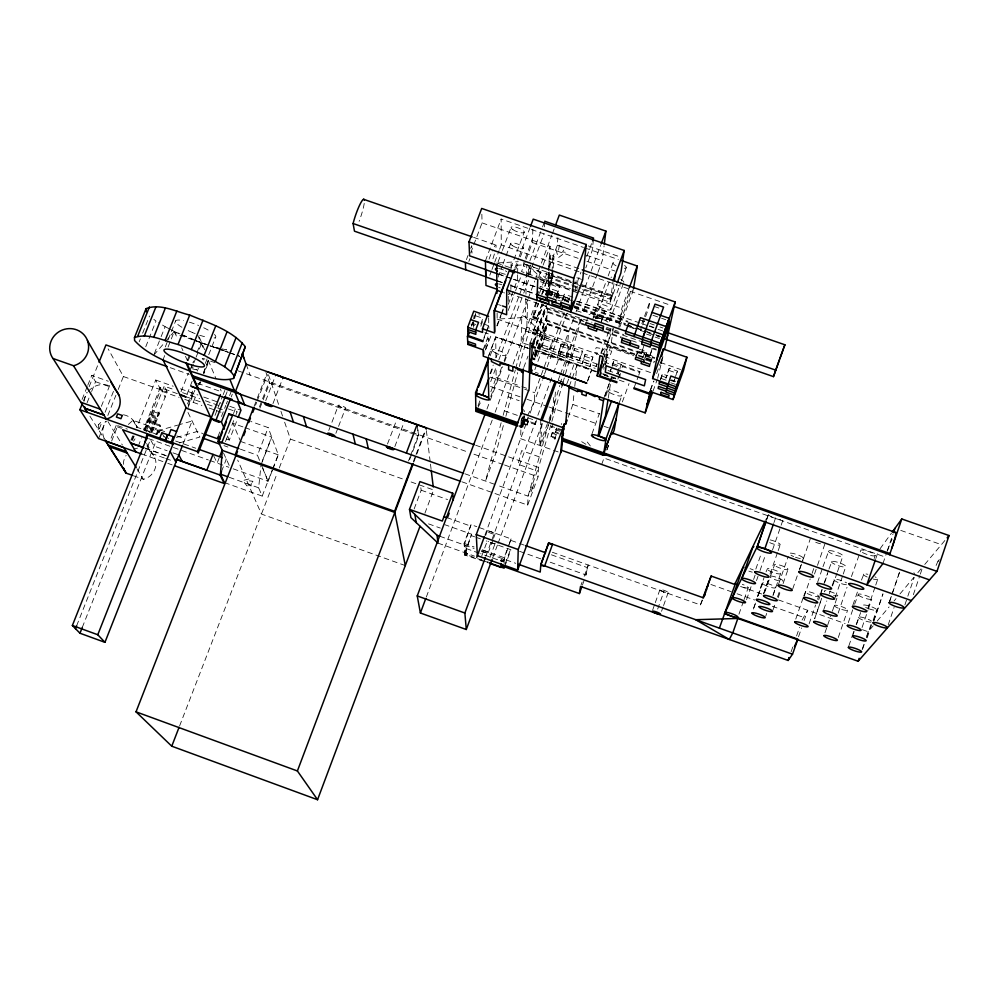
<?xml version="1.0" encoding="UTF-8"?>
<svg xmlns="http://www.w3.org/2000/svg" width="999" height="999" viewBox="0 0 999 999"><rect width="100%" height="100%" fill="white"/><g stroke="black" fill="none" stroke-linecap="round" stroke-linejoin="round"><path stroke-width="0.75" stroke-dasharray="5 3.75" d="M504.145 563.561L504.158 557.692L508.941 544.667M508.241 301.311L508.304 290.846M510.876 289.473L510.926 283.516M511.063 268.631L511.126 262.113M503.359 561.413L511.076 538.886L478.196 527.185M517.607 274.825L517.532 279.445L513.698 289.685M517.632 273.276L517.794 264.036M523.676 262.537L523.588 266.096L571.478 282.68M518.918 426.548L521.79 427.56L521.853 425.337L518.968 424.325M522.302 422.739L520.954 426.386L522.914 427.072L524.263 423.426L522.302 422.739L521.815 426.598L518.943 425.586M522.914 427.072L522.939 426.123L520.979 425.424L522.365 420.804L524.188 421.441L522.839 425.087L521.016 424.45L522.365 420.804M526.898 425.574L528.259 421.915L524.225 420.504L522.864 424.15L526.898 425.574L526.935 424.6L521.066 422.527L522.477 416.895L524.325 417.545L522.976 421.216L521.116 420.567L522.477 416.895M547.477 308.067L545.866 336.089L525.299 317.407L525.924 295.704M525.961 294.156L526.81 264.698L511.088 265.659M522.839 425.087L522.864 424.15M522.976 421.216L524.363 416.595L535.189 420.404M523.114 417.32L523.089 418.319L524.45 414.635M515.746 368.406L526.81 327.197L527.659 299.925L503.296 365.247M528.471 274.238L528.746 265.222M524.263 423.426L524.288 422.477L522.327 421.79M524.188 421.441L524.225 420.504M524.325 417.545L524.363 416.595M524.537 411.625L524.575 410.626M530.319 274.201L530.619 264.985L495.929 357.792M526.123 259.303L532.405 242.52L532.954 226.86M528.071 417.295L527.122 420.704L528.483 417.045M528.259 421.915L528.296 420.941L522.415 418.868M461.988 481.83L527.672 505.107L528.046 496.141L559.765 385.439M534.54 344.093L534.915 335.314M534.977 333.853L535.164 329.458L537.287 330.194L536.638 344.43M535.102 354.707L535.402 347.689M564.285 312.724L534.69 392.707L534.265 401.823L521.79 427.56M544.405 226.848L544.605 222.64M523.001 420.267L535.189 424.55L536.588 419.892M539.098 351.398L539.335 346.566L596.328 366.446M541.808 346.89L544.705 337.312L552.447 340.01L552.31 342.12L549.537 349.588L541.808 346.89L544.705 337.312M534.902 356.493L542.869 335.04L543.381 325.474L545.442 326.198L544.892 335.751L536.962 357.142M536.6 345.204L545.804 319.755L654.807 357.679M537.137 333.604L546.478 307.717L584.115 320.791M547.24 294.156L547.29 293.319L568.955 300.836M548.476 272.165L548.001 280.781L549.213 277.51L552.609 278.696L551.423 281.968L551.91 273.351M548.563 270.642L549.263 258.404L550.511 255.057L553.995 256.256L552.734 274.288L548.888 284.628L538.748 281.106M548.576 272.889L548.151 280.344L532.38 266.096M548.913 266.92L550.099 246.391L482.067 222.889L481.843 214.223M547.964 292.882L551.173 282.143L559.752 285.115L559.577 287.612L556.518 295.854L547.964 292.882L551.173 282.143M540.871 419.867L539.41 445.317L548.014 421.94M548.264 294.518L550.511 255.057M548.651 291.82L548.788 289.323L540.197 286.338L540.084 288.848L548.651 291.82L547.115 295.941M527.672 505.107L538.061 476.848L538.611 467.445L551.423 422.864M535.601 356.668L547.639 323.539L653.721 360.452M536.226 345.292L548.426 311.713L584.877 324.375M541.957 423.314L540.621 445.741L548.151 425.287M548.751 295.329L550.437 288.699L559.053 291.683L557.33 298.314M552.01 271.828L552.747 259.615L553.995 256.256M552.609 278.696L552.797 275.674L571.952 282.305M551.873 295.766L552.022 293.294L543.456 290.322L543.331 292.807L568.893 301.673M549.537 349.588L552.447 340.01M549.275 266.87L557.355 245.18L557.842 237.65M563.598 298.589L563.786 296.129L555.207 293.144L555.032 295.629L563.598 298.589L562.574 301.348M556.518 295.854L559.752 285.115M548.988 419.293L552.884 408.716L553.896 395.279M552.335 432.33L552.26 433.279L556.268 434.69L554.857 439.273L554.932 438.336L550.924 436.925L552.335 432.33L557.692 434.215M559.765 431.193L555.581 429.72L555.656 428.746L551.598 427.322L551.673 426.361L563.736 430.407M558.316 353.609L561.238 344.043L568.98 346.753L568.793 348.826L566.046 356.306L558.316 353.609L561.238 344.043M549.238 422.365L554.108 409.14L555.469 391.233M572.889 297.14L564.273 294.156L562.549 300.774M572.477 300.849L565.334 298.364L565.134 300.824L569.405 302.31M555.407 432.629L556.83 427.984L555.407 432.629L559.452 434.041M566.046 356.306L568.98 346.753M561.301 424.525L561.388 423.551M575.149 291.283L576.123 280.731M576.848 291.009L577.822 280.694L580.968 272.165M571.553 357.892L574.512 348.339L582.28 351.036L582.055 353.109L579.295 360.602L571.553 357.892L574.512 348.339M224.488 482.604L262.2 496.091L258.641 487.812L261.089 464.223M936.1 565.446L939.06 558.753M568.156 417.32L572.877 404.47L574.138 392.407M574.762 386.376L575.711 377.335M575.874 375.824L576.972 365.272L595.679 371.79M217.695 348.551L209.74 345.492M579.295 360.602L582.28 351.036M593.418 239.635L592.232 250.474L585.814 267.857M585.164 354.27L582.18 363.798L585.164 354.27L592.894 356.98L589.897 366.496L592.894 356.98M601.298 322.103L604.607 311.551L596.128 308.604L592.832 319.156M597.989 272.29L602.272 260.689L604.083 245.891M597.365 318.256L597.477 317.32L588.973 314.373M597.614 318.344L598.039 315.022L606.568 317.982L605.918 322.727M587.837 380.557L591.783 369.393L536.388 350.062L534.428 355.332M601.423 321.166L604.607 311.551M596.391 364.66L596.128 366.683L597.04 364.185M577.834 291.121L610.114 302.31L613.161 280.507M582.542 289.673L610.526 299.375L611.738 296.079L611.875 295.092L580.207 284.128M614.01 283.591L612.15 296.765L572.927 283.179M603.883 369.393L604.17 367.37M606.493 356.094L607.817 346.953M603.271 359.39L607.842 346.74L610.451 328.696M464.46 554.944L464.747 552.097L467.432 553.608L466.645 555.731L464.46 554.944L488.049 562.812M605.706 364.398L606.917 359.852L604.333 358.953M603.196 367.195L610.664 346.778L613.661 326.648M610.751 369.243L610.439 371.266L611.813 367.52M612.262 366.271L613.498 361.725L621.278 364.435L620.029 368.968M618.856 327.385L621.865 308.129L629.308 287.799M608.254 398.089L611.038 380.294M618.531 371.965L618.206 373.976L619.567 370.217M619.78 376.91L620.379 373.414M622.789 365.696L622.639 366.571L639.735 372.527L639.909 371.665L622.789 365.696L621.803 368.394M641.346 326.386L640.584 330.469L642.17 326.124M636.301 356.543L638.661 348.963L647.002 351.86L645.104 358.092M644.18 344.78L641.321 353.683L643.743 347.015M652.01 349.013L649.612 356.581L652.522 348.576M650.361 363.773L652.759 356.231L638.236 351.186M660.451 379.995L662.362 373.951L667.807 375.849M669.28 368.231L665.946 378.209L669.28 368.231L677.447 371.066L675.973 375.799M671.353 380.095L674.075 381.044L674.45 379.533M501.148 422.764L485.489 481.081L496.116 452.447L503.833 423.826M503.159 415.284L515.347 369.905M505.869 416.283L517.657 372.59M519.28 366.558L532.679 316.833M533.091 315.334L537.562 298.763M534.14 341.845L535.714 336.076M557.33 357.829L561.401 343.444M560.202 383.953L562.325 376.511M562.749 375.012L571.952 342.919L526.81 327.197M551.848 421.378L562.1 385.714M562.949 382.742L581.306 318.843M479.158 553.171L466.121 548.526C467.907 541.57 464.997 554.233 466.645 555.731M504.158 559.652L500.886 560.926L501.673 558.304L504.158 559.652L503.359 561.8L480.606 553.683M904.894 604.882L907.342 597.652M907.829 596.216L914.197 577.41M913.361 594.692L919.817 575.586M920.316 574.113L922.302 568.244M862.162 649.45L864.172 643.556M866.682 636.176L868.193 631.743L873.151 625.836M862.599 649.125L864.547 643.393M866.495 637.662L871.852 621.915M867.157 637.886L872.639 621.765M873.138 620.304L876.623 610.052M873.601 621.341L882.966 593.843L873.688 621.253M889.16 602.634L899.462 572.29M889.734 601.086L899.55 572.177M888.211 624.837L894.105 607.442M838.286 637.487L847.627 610.164M852.921 605.057L858.016 590.284M861.45 580.107L863.948 573.926A7.592 1.536 18.7 0 1 867.856 574.313M848.288 622.664L852.709 609.815M854.582 604.245L858.441 594.03A7.318 1.436 18.7 0 1 869.555 597.102A7.318 1.436 18.7 0 1 868.069 599.075A7.318 1.436 18.7 0 1 857.966 594.655L858.041 594.23M874.187 558.478L875.186 555.569M875.848 558.466L877.846 552.597M848.838 645.891L852.322 635.789M852.746 634.44L853.795 631.493M856.168 624.425L859.053 617.007A7.043 1.324 18.8 0 1 865.246 618.169A7.043 1.324 18.8 0 1 871.415 621.053M853.071 634.577L854.145 631.568M856.568 624.338L860.639 612.537M882.966 563.511L886.637 552.709M887.124 551.286L892.981 534.09M867.719 608.578L875.224 586.55M875.736 585.089L877.734 579.208A7.592 1.536 18.7 0 0 875.012 576.835M862.075 627.497L867.881 610.476M868.356 609.065L871.74 599.138M823.763 609.627L826.785 600.961M829.245 593.818L830.219 590.958M832.13 585.339L834.54 579.308A7.38 1.461 18.8 0 1 840.072 580.169A7.38 1.461 18.8 0 1 846.565 582.867M832.567 585.988L836.987 573.164M837.474 571.74L842.856 556.068M835.176 597.527L842.744 575.499M843.243 574.038L845.766 566.695M824.962 632.804L827.484 625.536M827.696 624.987L830.718 616.208M832.354 611.263L837.749 595.741M838.173 613.074L847.002 587.325M851.435 576.573L860.901 550.087A7.855 1.661 18.6 0 1 872.839 553.296A7.855 1.661 18.6 0 1 871.228 555.619A7.855 1.661 18.6 0 1 860.389 550.824L860.464 550.324M795.753 619.105L803.296 597.377M803.733 596.028L805.644 591.42A7.093 1.361 19 0 1 816.345 594.393A7.093 1.361 19 0 1 815.122 596.328A7.093 1.361 19 0 1 805.256 592.032L805.294 591.608M804.145 596.353L810.201 578.945M812.125 573.276L814.123 567.507M814.51 574L816.995 566.82M817.482 565.384L824.924 543.843M791.108 651.798L793.106 646.028M796.59 635.938L799.575 627.285M802.06 620.079L807.667 610.289L804.12 620.579M798.538 636.75L801.585 627.934M817.569 582.355L822.552 568.006M822.976 566.683L828.845 550.686A7.692 1.598 18.8 0 1 840.496 553.833A7.692 1.598 18.8 0 1 839.06 556.106A7.692 1.598 18.8 0 1 828.396 551.398L828.446 550.911M809.128 623.801L815.596 605.032M817.582 599.263L818.581 596.378M820.878 592.532L821.952 589.497M823.975 583.628L828.533 570.417M828.97 569.055L831.955 561.401A7.58 1.548 18.8 0 1 843.443 564.522A7.58 1.548 18.8 0 1 842.02 566.708A7.58 1.548 18.8 0 1 831.505 562.087L831.568 561.613M818.693 599.825L820.679 594.043M821.178 592.607L822.177 589.722M824.662 582.492L827.647 573.838M821.69 598.314L814.647 618.768L821.752 598.214M778.696 583.828L788.273 556.306M772.989 610.002L775.499 602.759M777.509 596.977L780.019 589.747M778.209 597.664L780.656 590.609M783.104 583.553L788.011 569.43M792.744 588.861L798.775 571.465M799.275 570.017L803.296 558.416M799.874 568.893L802.934 560.177M803.358 558.853L810.326 538.761M746.54 599.675L751.585 585.239M753.608 579.47L755.119 575.137M773.975 522.589L776.011 516.77M756.518 580.581L758.016 576.286M760.014 570.554L765.521 554.807M772.514 549.949L780.631 526.685M781.131 525.237L783.166 519.43A7.842 1.673 19.1 0 1 775.998 518.656A7.842 1.673 19.1 0 1 768.443 514.697L765.771 519.742M757.392 596.678L764.073 577.584M766.058 571.84L767.469 568.618A7.18 1.399 19.1 0 1 778.258 571.59A7.18 1.399 19.1 0 1 777.172 573.638A7.18 1.399 19.1 0 1 767.132 569.255L767.132 568.818M755.494 603.084L753.009 610.189L755.544 602.984M762.449 583.154L757.479 597.39L762.824 582.867A6.993 1.324 19.2 0 1 773.313 585.801A6.993 1.324 19.2 0 1 772.277 587.737A6.993 1.324 19.2 0 1 762.499 583.478L762.499 583.066M770.029 574.038L777.672 552.135M778.171 550.674L780.207 544.842M763.623 593.731L768.656 579.27M763.673 593.643L768.706 579.183M764.497 592.869L774.725 564.348A7.268 1.436 19.1 0 1 785.664 567.357A7.268 1.436 19.1 0 1 784.527 569.442A7.268 1.436 19.1 0 1 774.375 565.009L774.387 564.56M765.696 616.246L766.683 613.398M773.126 594.88L775.599 587.762M772.976 595.579L780.606 573.638M766.345 520.104L768.443 514.173M766.595 519.992L768.631 514.173M738.935 614.223L743.556 600.998M744.068 599.525L748.189 587.774A6.856 1.274 19.3 0 0 742.294 584.328M755.831 569.08L761.5 552.922M552.335 552.247L700.424 604.932L702.447 599.2M652.747 609.777L654.795 604.045M655.307 602.609L659.902 589.697M657.667 609.09L663.786 591.895M661.538 611.301L663.061 606.992M663.573 605.556L668.169 592.632M675.549 376.323L677.447 371.066M674.075 381.044L675.499 377.11M650.811 361.588L652.759 356.231M650.337 389.997L653.483 381.306M650.486 390.284L654.008 380.894M656.655 373.589L660.014 363.961M660.489 362.637L663.174 355.582L657.679 378.284M662.1 360.214L660.926 363.773L661.925 360.989M581.056 584.977L582.105 582.08M584.19 576.286L588.274 565.022L585.064 577.859M582.479 584.989L584.552 579.283M652.984 391.246L657.155 379.732M660.464 379.208L662.362 373.951M617.145 373.151L619.28 367.282L607.167 363.062M619.904 368.194L621.278 364.435M617.882 379.158L619.842 373.776M641.845 323.664L643.98 317.819M644.517 316.346L649.837 301.723L648.501 308.716L642.694 324.675M636.226 355.669L638.661 348.963M619.255 402.697L621.878 395.492M622.352 401.948L629.033 383.566M601.673 464.448L603.995 458.066L885.176 557.017M607.067 449.612L608.603 445.379M642.981 357.355L644.442 353.346L644.005 355.544L652.297 358.441M644.567 358.579L647.002 351.86M634.04 387.837L638.274 376.561M638.761 375.224L639.909 371.665M587.412 381.306L591.783 369.393M623.301 283.728L608.753 323.401A6.956 1.798 20 0 0 603.284 319.605A6.956 1.798 20 0 0 595.904 318.444M600.973 352.772L609.84 328.546M603.221 355.169L613.136 328.084M604.632 356.168C607.767 351.623 597.502 357.142 603.958 348.726L611.738 351.136L609.989 355.919L606.73 354.77M601.997 368.369L606.905 355.057M605.082 364.86L606.917 359.852M619.842 327.01L633.191 290.497L501.248 244.867L501.161 219.056L583.478 247.452M612.125 365.484L613.498 361.725M604.857 395.567L609.465 382.929M609.977 381.531L611.513 377.322M604.295 397.227L609.452 383.104M609.964 381.693L611.513 377.46L612.262 377.734M591.995 433.766L599.35 413.598M605.656 396.316L607.754 390.559M586.463 321.203L587.974 317.095M504.158 559.19L500.886 560.926L501.673 558.304M568.631 379.108L567.045 383.416L558.441 380.407M569.168 377.672L573.926 364.722L540.958 353.209L534.04 371.878L538.349 373.376M551.598 427.322L552.959 423.626M509.478 543.231L511.076 538.886M596.128 308.604L593.119 316.783L601.61 319.73M597.589 304.745L606.068 281.681M608.191 275.911L612.961 262.937M569.243 386.276L576.972 365.272M550.924 436.925L552.26 433.279M505.194 563.873L510.414 549.65M595.629 318.843L609.165 282.03M504.67 566.745L510.914 549.737L486.238 540.946M597.027 317.757L598.039 315.022M554.932 438.336L556.268 434.69M611.875 295.092L610.664 298.389L579.008 287.425M610.114 302.31L616.758 284.216M605.556 320.729L606.568 317.982M610.963 309.378L621.016 281.968M621.54 280.532L626.311 267.545M596.366 354.508L597.527 353.072L594.48 352.36L596.228 347.59L603.034 348.826L601.286 353.596L598.226 352.884M564.31 301.124L565.334 298.364M520.916 427.847L522.265 424.213L519.38 423.201M568.044 302.547L570.741 295.267M522.939 426.123L524.288 422.477M586.75 256.556L592.532 240.934M484.927 535.214L527.971 418.843M530.069 413.174L542.332 380.007M544.48 374.188L546.64 368.369M547.177 366.92L567.082 313.099M485.626 535.514L487.225 531.181M526.935 424.6L528.296 420.941M481.668 556.206L487.425 540.621A4.121 0.712 20.3 0 0 488.573 541.558M485.951 555.931L535.689 421.216M537.849 415.359L552.996 374.363M553.533 372.902L574.475 316.183M576.086 311.813L589.535 275.399M591.108 271.116L600.611 245.392M535.189 424.55L536.538 420.879M488.186 552.747L492.982 539.76M493.506 538.324L495.104 533.99M489.922 557.554L495.154 543.369M492.644 558.004L497.49 544.867M498.026 543.419L542.145 423.763M558.279 379.995L559.89 375.612M560.439 374.15L580.906 318.619M597.452 273.738L583.016 312.899L574.3 309.865M533.853 315.359L538.111 303.921M541.833 293.906L548.226 276.76L570.367 284.44M534.353 314.897L538.598 303.471M541.783 294.905L548.164 277.772L576.648 287.637M537.3 316.558L542.095 303.684M545.279 295.105L552.859 274.663L571.565 281.144M537.787 316.096L542.045 304.67M545.754 294.668L552.797 275.674M533.241 331.106L542.969 304.945M546.203 296.228L548.788 289.323M533.753 330.444L543.468 304.32M530.144 342.994L532.654 336.226M547.864 295.604L550.437 288.699M536.688 330.644L545.891 305.869M536.65 331.443L546.391 305.232M532.267 343.731L535.277 335.614M535.776 334.253L537.287 330.194M523.776 367.47L527.984 356.156M533.166 343.556L536.176 335.464M537.175 332.767L546.478 307.717M534.128 341.695L536.138 336.301M550.998 296.054L552.022 293.294M553.671 297.277L555.207 293.144M536.263 344.468L548.426 311.713M532.205 356.393L534.902 349.038M532.167 357.155L535.127 349.188M482.342 560.389L464.91 554.158L464.085 543.406L471.053 524.65L476.773 526.685M464.21 544.954L471.053 524.65M534.403 355.931L545.442 326.198M556.48 298.601L559.053 291.683M535.114 357.317L547.639 323.539M464.797 552.672L471.628 534.24L444.88 524.712M464.91 554.158L471.628 534.24M464.747 552.097L466.608 555.157L467.382 553.046M561.713 301.074L564.273 294.156M562.25 300.262L563.786 296.129M508.204 310.477L515.084 292.083M515.621 290.672L520.916 276.523M525.511 264.248L552.734 274.288M529.857 260.889L542.032 228.321M542.557 226.898L544.68 221.241M478.059 405.619L480.219 399.825M489.972 373.751L493.219 365.047M490.671 373.638L493.356 366.446M528.421 275.736L544.068 233.853M490.709 381.618L496.128 367.12M498.838 359.865L523.214 294.593M523.763 293.132L529.183 278.634M490.884 391.72L496.153 377.585L496.041 367.033M490.759 396.591L501.973 366.521M504.108 360.801L506.243 355.07M486.963 409.041L489.685 401.748M490.222 400.287L502.747 366.708M528.209 298.476L534.702 281.044M535.252 279.583L551.873 235.027M552.41 233.591L554.532 227.897M538.836 276.586L542.594 266.521M543.131 265.085L550.099 246.391M426.348 596.99L492.457 419.468M495.167 412.187L510.339 371.441M513.049 364.16L536.376 301.523M539.472 293.294L548.738 268.319M498.051 277.148L502.435 265.484M502.984 264.023L510.651 243.619M480.731 324.038L483.129 317.657M480.794 326.248L483.191 319.867M414.148 508.953L421.178 490.209L420.766 487.337M483.916 337.862L486.076 332.08M486.625 330.632L488.798 324.85M482.854 341.67L488.811 325.799L483.216 323.838M510.826 267.957L524.275 232.105M483.091 349.8L488.986 334.091L484.827 332.642M484.69 347.989L488.311 338.336L488.374 341.808L485.289 350.05M514.835 268.194L518.618 258.092M519.155 256.643L529.97 227.784M515.684 269.655L518.181 262.7M520.367 256.868L523.651 248.114M485.951 349.063L491.296 334.802M424.912 513.236L433.628 489.972L408.778 481.143M496.778 325.886L500.998 314.61M501.523 313.199L503.109 308.978M497.24 325.849L500.974 315.884M501.51 314.46L503.646 308.753M510.402 290.734L508.978 294.518L503.621 292.645M487.899 357.792L495.704 336.9L527.697 348.064L495.704 337.163L488.923 355.269M525.237 258.354L532.529 238.861M508.229 304.295L513.149 291.146M525.399 261.251L521.515 271.603L570.491 288.586M490.122 355.844L492.232 350.174M408.504 461.014L410.077 456.843M410.601 455.457L418.469 434.59L417.295 425.986L418.643 435.826L409.215 460.826M485.414 260.826L501.161 219.056M413.424 461.438L415.547 455.819M416.071 454.42L425.025 430.656M413.773 462.187L425.674 430.594M489.797 275.299L491.433 270.954M491.97 269.505L494.155 263.699M494.705 262.25L499.063 250.662M499.612 249.213L501.248 244.867M473.763 318.718L475.686 313.611L479.645 314.997M471.241 326.186L472.864 321.865M471.953 325.512L473.039 322.627M475.786 324.5L472.889 323.489L474.338 319.668M474.812 318.394L475.686 313.611M498.076 261.925L501.848 251.898M502.385 250.462L511.013 227.535M387.5 443.993L396.665 419.842M394.842 446.603L403.459 423.851M466.421 259.653L468.007 255.444M470.666 248.426L471.728 245.629L472.015 253.097M470.679 252.959L482.067 222.889M468.868 261.438L469.917 258.654M335.876 433.366L338.024 427.772M338.561 426.373L345.529 408.191A3.859 0.762 21 0 0 340.846 405.532A3.859 0.762 21 0 0 339.598 406.468A3.859 0.762 21 0 0 345.529 408.191M328.783 430.444L338.449 405.269M262.2 496.091L272.252 470.092M272.789 468.706L278.159 454.807M233.167 468.806L268.119 481.268L272.415 470.154M272.952 468.768L278.334 454.87L268.182 427.622L250.737 421.428M179.62 725.886L277.035 473.713M279.27 467.944L290.409 439.11L283.928 420.104M259.44 406.868L269.193 381.843M259.927 408.166L262.625 401.223M263.162 399.837L269.655 383.179L265.946 372.377M265.746 400.649L275.637 375.249M272.952 403.608L282.817 378.221M259.54 460.364L257.467 455.244L268.182 427.622M262.2 461.363L271.616 437.075M261.263 464.273L271.778 437.137L244.38 427.41M233.504 413.586L235.552 408.341L237.038 411.988L236.026 414.597M219.243 457.717L217.145 463.086L212.999 454.37M225.474 441.583L234.44 418.643M226.623 439.061L229.32 440.022L237.625 418.756M221.516 471.428L226.323 459.128L223.651 458.179M254.033 406.531L256.743 399.588M257.28 398.189L266.458 374.662M255.544 405.194L256.681 402.285M257.243 400.836L267.42 374.75M215.022 415.422L222.652 395.991M223.189 394.605L224.825 390.434M225.275 396.441L227.46 390.884M221.453 416.446L225.811 405.344M226.348 403.958L227.435 401.173M229.608 395.629L231.244 391.458M231.206 396.965L232.305 394.193M218.207 435.989L219.78 431.98M187.075 394.155L192.145 381.331M197.29 371.041L198.376 368.269M187.512 403.908L192.994 390.01M188.262 405.457L194.281 390.209M205.307 363.411L208.167 356.168M208.741 354.72L215.597 337.337M187.687 408.416L194.842 390.284M198.464 385.264L199.563 382.492M203.384 372.789L208.304 360.327L209.141 360.614L204.121 373.351M199.088 384.652L200.175 381.88M203.446 373.576L208.366 361.126A3.334 0.649 21.6 0 0 204.146 358.778A3.334 0.649 21.6 0 0 203.346 359.665A3.334 0.649 21.6 0 0 208.366 361.126M199.663 384.665L200.774 381.843M193.257 402.397L195.305 397.177L193.594 393.456M182.979 444.218L192.12 421.004L179.146 424.712M177.298 393.643L160.227 387.587L143.544 429.607L148.127 431.968M144.056 430.519L150.424 414.473L155.844 416.396L157.28 419.081L151.885 417.157L150.424 414.473M138.212 446.266L141.596 437.749M144.393 430.681L160.652 389.747L155.719 380.02L136.938 427.247L156.781 434.328M145.33 430.494L153.272 410.489L158.691 412.412L159.39 413.761L151.473 433.728M146.066 431.805L164.198 386.138L175.512 390.159M149.488 432.455L155.844 416.396M150.749 432.43L158.691 412.412M150.936 432.942L167.145 392.045L164.198 386.138M76.636 625.786L150.412 439.635L154.071 446.103L167.145 450.761M156.156 434.353L159.865 425.012L149.038 421.153L154.445 423.064M157.405 434.315L160.577 426.323L159.865 425.012M187.288 360.377L189.56 354.645M82.28 627.434L156.181 440.759M159.353 432.742L160.414 430.07L177.71 425.124M188.162 360.689L190.434 354.945M181.044 391.683L188.374 373.151M189.673 371.016L193.594 361.064M196.965 352.572L200.886 342.62L181.294 334.365M164.123 436.975L161.85 432.729M193.331 364.21L191.196 368.156M193.893 362.799L195.579 358.529M196.141 357.13L201.748 342.919L208.416 345.067M111.651 441.058L117.308 426.86L116.284 425.174L110.04 440.821M154.333 353.696L160.564 338.049M161.139 336.626L165.11 326.661L158.604 322.665M165.31 346.915L167.607 341.109M168.194 339.66L175.687 320.804M130.919 440.147L132.617 435.876M162.999 359.827L164.685 355.569M168.082 347.04L174.288 331.418L170.354 329.37M131.781 440.209L133.504 435.889M132.467 440.384L134.166 436.113M101.361 406.331L109.878 385.052M105.095 412.287L113.499 391.283M98.576 438.586L105.507 421.266M107.817 415.497L115.896 395.292M118.207 389.51L123.401 376.523L108.142 348.876M139.211 341.77L140.359 338.911M142.645 333.179L149.525 315.971M145.754 346.765L156.006 321.066L153.846 319.368M82.08 399.45L87.2 386.713M87.775 385.289L91.771 375.374L108.267 381.243M83.379 401.074L86.851 392.432M89.161 386.675L98.426 363.636M87.113 402.684L91.046 392.894M91.608 391.496L95.542 381.705L91.771 375.374M700.424 604.932L702.846 599.263M477.972 407.392L481.443 400.699M466.608 555.157L467.432 553.608M938.049 561.575L939.285 559.577M834.09 579.62L834.103 579.957A7.38 1.461 18.8 0 0 839.26 582.917A7.38 1.461 18.8 0 0 846.603 584.752M880.094 548.738L891.445 533.154M863.536 574.138L863.448 574.6A7.592 1.536 18.7 0 0 867.819 577.285M192.795 339.785L175.275 333.604L176.211 332.392L192.657 339.473L188.549 337.887M858.678 617.182L858.603 617.582A7.043 1.324 18.8 0 0 864.347 620.654A7.043 1.324 18.8 0 0 871.39 622.115M877.134 621.116L889.048 606.942M894.005 601.036L895.991 598.663M899.962 593.943L913.86 577.397M917.831 572.677L922.801 566.77M924.749 564.447L945.216 540.097M153.759 355.12L164.523 342.707M165.497 341.571L174.288 331.406L179.895 333.766M155.969 434.328L160.414 430.07M128.347 424.475L132.929 420.279L165.859 432.018M176.411 437.462L197.203 431.518L202.859 433.529M179.271 442.944L199.875 437.05L186.613 409.627M498.114 262.912L518.256 261.688M497.115 313.049L497.165 319.118L525.299 317.407M221.703 349.837L225.674 351.373L231.443 351.173M191.246 367.357L193.282 367.882M220.779 348.551L213.749 346.778L220.379 349.325M222.178 348.901L226.586 349.862L225 349.613L225.674 351.373M498.526 304.62L501.123 305.482M588.199 245.916L618.718 256.443M584.939 247.964L618.393 259.503M557.355 245.18L580.531 253.184M586.326 255.182L602.272 260.689M532.405 242.52L578.096 258.304M586.95 261.363L614.947 271.029M549.263 258.404L580.744 269.293M630.132 291.258L671.403 305.532M473.613 237.35L495.629 244.967M576.81 277.734L582.692 279.77M654.545 306.568L658.816 308.042M573.014 281.643L578.771 283.629M573.426 282.817L611.738 296.079M571.803 284.927L577.559 286.925M652.971 315.284L658.678 317.257M661.538 318.244L665.809 319.73M496.678 262.999L512.749 268.569M571.965 289.086L576.361 290.609M538.948 278.746L573.701 290.784M540.122 279.795L621.865 308.129M551.023 284.653L559.577 287.612M640.009 320.055L645.704 322.028M649.987 323.514L654.258 324.987M660.002 326.985L662.837 327.972M548.101 290.397L556.68 293.381M550.287 291.196L558.866 294.168M649.512 325.874L653.771 327.347M497.714 273.676L512.425 278.783M513.886 279.295L569.805 298.626M577.135 301.223L647.739 325.711M649.213 326.223L657.255 329.046M658.066 329.295L663.124 331.081M498.813 274.275L512.012 278.858M513.486 279.37L538.411 288.012M539.885 288.524L569.218 298.701M576.548 301.248L620.554 316.508M576.336 303.396L627.946 321.303M576.248 304.22L627.809 322.115M557.966 300.175L560.901 301.198M574.138 305.794L625.586 323.651M628.458 325.324L631.306 326.311M637.012 328.284L642.707 330.269M646.99 331.755L651.261 333.241M655.594 334.74L659.877 336.226M574.063 306.618L625.449 324.45M626.922 324.962L634.265 327.51M635.726 328.022L643.069 330.569M644.542 331.081L650.411 333.117M656.293 335.152L660.689 336.688M498.039 281.006L502.447 282.53M511.263 285.589L536.238 294.268M574.45 307.517L659.565 337.063M497.539 281.044L501.948 282.567M510.751 285.627L535.739 294.305M573.938 307.567L619.48 323.376M628.771 326.723L635.789 329.158M646.528 334.091L650.799 335.577M655.107 337.075L659.377 338.549M597.739 317.407L606.243 320.367M508.978 293.431L591.982 322.265M606.568 327.335L618.231 331.393M606.081 328.434L623.663 334.54M546.428 308.579L584.015 321.641M605.968 329.27L641.096 341.483M603.833 330.969L621.341 337.05M631.543 340.597L638.836 343.132M653.421 348.201L656.331 349.213M548.376 312.562L584.79 325.224M603.721 331.805L621.203 337.887M651.785 348.514L656.156 350.037M641.745 351.473L650.074 354.37M545.754 320.567L654.645 358.441M660.302 362.462L680.581 369.505M547.602 324.338L644.73 358.142M646.203 358.653L655.032 361.725M610.664 346.778L636.788 355.881M645.504 358.903L654.208 361.938M607.842 346.74L633.828 355.781M645.379 359.802L654.045 362.812M668.781 370.354L676.91 373.176M661.875 376.061L668.718 378.434M497.165 319.118L531.443 331.056M537.15 333.054L598.626 354.47M604.495 356.518L651.385 372.852M671.715 379.945L675.736 381.356M669.854 380.194L675.274 382.093M525.786 331.031L530.944 332.829M537.512 335.127L570.854 346.74M661.425 378.546L666.845 380.432M670.704 382.742L676.111 384.627M544.58 339.423L552.31 342.12M475.774 315.846L483.666 318.594M574.313 350.412L582.055 353.109M613.174 363.761L620.941 366.471M604.033 361.001L606.618 361.9M561.076 346.141L568.793 348.826M584.927 356.331L592.644 359.028M597.414 364.16L540.209 344.205L539.959 349.063L595.192 368.331M147.727 430.457L149.263 432.018M571.753 355.844L579.52 358.541M558.466 351.536L566.221 354.245M608.016 370.529L619.705 374.6M582.405 361.763L590.147 364.46M470.829 323.976L474.762 325.349M528.459 344.88L521.178 342.345L521.815 315.597L568.668 331.905L566.346 358.104L537.2 347.939M534.977 350.025L598.301 372.065M602.722 373.614L617.457 378.746M534.29 349.937L591.708 369.98M530.594 349.076L495.716 336.9L495.941 357.992M602.872 374.313L627.572 383.067M604.233 375.249L613.661 378.546M496.153 377.585L520.516 386.113M521.94 386.613L527.672 388.623M572.877 404.47L599.8 413.911M490.309 377.147L523.239 388.686M524.662 389.185L534.69 392.707M490.546 386.488L521.153 397.215M526.972 399.263L547.352 406.418M548.801 406.93L598.239 424.263M604.058 426.311L608.428 427.834M900.748 530.394L941.383 544.655M552.884 408.716L554.108 409.14M508.116 396.815L519.205 400.711M556.755 428.946L560.801 430.369M504.37 410.801L520.904 416.608M522.39 418.069L527.16 419.742M535.239 423.576L521.166 418.606L520.629 438.698L552.06 449.775M555.481 431.668L558.241 432.642M550.986 435.976L556.356 437.862M553.496 450.274L559.215 452.297M201.748 342.944L208.391 345.279M209.728 345.741L213.711 347.14M539.298 456.868L521.615 450.636L518.094 464.298L535.427 470.417M193.781 340.122L228.459 352.347L219.018 349.026M229.845 352.847L239.598 356.281M229.857 352.847L239.598 356.293M475.636 445.217L538.611 467.445L528.046 496.141L497.227 485.239M210.589 361.139L214.997 362.687M238.187 370.879L468.119 452.135M473.951 454.195L503.084 464.485M504.545 464.997L538.061 476.848M269.655 383.179L414.26 434.278M415.721 434.802L418.643 435.826M170.205 367.669L189.173 374.388M464.972 473.813L495.766 484.715M197.59 383.316L221.491 391.783L220.292 388.923M740.559 586.475L762.437 594.243M778.496 599.937L845.142 623.576M862.424 629.707L868.193 631.743M155.719 380.02L173.202 386.226M180.482 388.811L197.927 394.992M203.721 397.053L221.079 403.209M229.77 406.293L240.946 410.252M182.58 392.669L199.625 398.713M205.382 400.761L219.768 405.856M228.409 408.928L237.038 411.988M187.263 397.177L201.661 402.285M207.442 404.345L216.134 407.43M217.582 407.942L223.364 409.99M710.901 584.477L731.218 591.695M737.087 593.768L754.682 600.024M772.277 606.268L803.059 617.195M123.401 376.523L167.145 392.045M162.138 391.346L179.108 397.365M184.765 399.375L201.898 405.457M209.091 408.017L214.847 410.052M216.284 410.564L222.04 412.612M290.409 439.11L407.317 480.631M242.944 426.898L232.917 423.339L239.96 440.035M421.178 490.209L447.589 499.6M95.542 381.705L111.688 387.437M240.547 441.433L278.334 454.87M159.39 413.761L153.996 411.838L153.272 410.489M446.853 517.607L471.153 526.248M511.051 540.447L518.256 543.006M519.692 543.518L524.025 545.067M551.398 554.807L587.337 567.594L586.101 574.999L548.513 561.613M151.149 415.809L156.568 417.744M240.384 449.163L257.467 455.244M223.963 445.629L227.909 447.028M519.617 551.323L541.296 559.04M471.728 535.776L474.625 536.813M476.086 537.325L480.432 538.886M160.577 426.323L149.775 422.477L148.302 419.817L153.734 421.74L155.17 424.4M428.534 523.876L440.297 528.071M176.823 435.926L185.09 438.861M146.915 426.486L157.755 430.357L158.454 431.643L147.652 427.809L146.179 425.162L151.611 427.097L153.059 429.72M464.085 543.406L474.1 546.977M482.692 550.037L504.158 557.692M164.011 436.725L169.405 438.648M175.624 441.046L195.754 448.226M439.885 536.276L474.125 548.488M481.381 551.073L515.696 563.311M466.92 546.378L464.248 545.429L466.121 548.526M117.67 425.661L127.385 429.133M117.308 426.86L121.466 428.346M148.676 438.661L208.379 459.965M209.84 460.477L228.821 467.257M438.012 543.119L474.562 556.156M483.803 560.901L488.161 562.462M172.952 452.847L178.771 454.92M229.258 477.31L258.691 487.824M145.13 448.089L165.609 455.407M145.28 448.314L168.706 456.68M164.298 457.967L151.224 453.296L146.254 444.68M165.747 458.491L173.014 461.088M141.733 454.021L166.321 462.799M167.77 463.324L172.103 464.872M405.294 565.571L261.451 514.073L237.7 460.052M133.329 475.749L143.419 479.258M192.732 332.729L195.155 333.554M192.445 368.843L196.653 369.917L194.842 368.531M175.275 333.604L174.288 331.406L176.211 332.392M165.11 326.661L169.043 328.696M581.668 441.683L586.5 444.655L587.125 441.858L590.347 445.954M526.81 264.698L548.838 284.603M89.898 416.158L104.146 438.524M107.979 421.603L122.39 445.042M137.013 468.818L143.381 479.358A16.396 15.847 -26.1 0 0 145.604 448.913M136.026 425.075L137.537 427.709M146.628 443.519L154.945 458.017M132.929 420.279L136.938 427.247M160.227 387.587L165.11 397.202M223.464 452.897L230.282 467.769M174.288 331.418L177.822 339.285M181.656 347.802L182.929 350.649M185.477 356.331L187.387 360.589M227.497 435.851L229.32 440.022M204.595 349.737L198.376 334.877L203.059 336.263A21.641 4.421 21.8 0 0 207.63 337.412M197.515 334.565L203.746 349.438M208.304 360.327L216.096 378.908M262.749 468.444L267.944 481.218M261.825 465.696L268.119 481.268M246.141 364.198L250.15 375.112M268.481 374.762L278.946 405.469M280.944 411.326L283.429 418.643M426.398 430.681L430.294 462.612M430.482 464.123L431.031 468.681M473.526 323.214L473.688 327.385M472.852 322.515L472.889 323.489M473.951 315.459L474.063 318.306M488.648 317.769L488.873 328.559M500.886 560.926L503.359 561.8M214.46 334.465A21.641 4.421 21.8 0 1 211.413 337.987M192.77 332.642A21.641 4.421 21.8 0 1 187.737 330.394M181.905 327.285A21.641 4.421 21.8 0 1 183.554 320.654M189.41 322.165A21.641 4.421 21.8 0 1 198.614 325.474M203.709 327.759A21.641 4.421 21.8 0 1 210.801 331.668M123.426 414.772A17.283 16.658 -25.5 0 1 136.788 427.772M135.015 438.836A17.283 16.658 -25.5 0 1 133.429 441.246M104.233 438.586A17.283 16.658 -25.5 0 1 106.531 421.141M84.303 401.086A18.107 17.408 -25 0 1 87.325 392.707M88.224 391.508A18.107 17.408 -25 0 1 111.526 386.838M123.376 464.348A16.396 15.847 -26.1 0 1 126.161 455.357M133.491 449.325A16.396 15.847 -26.1 0 1 137.512 448.176M488.236 561.95A4.121 0.687 20.3 0 1 487.237 561.925M481.768 559.964A4.121 0.687 20.3 0 1 481.143 559.602M482.23 549.974A4.196 0.712 20.3 0 1 487.45 552.06A4.196 0.712 20.3 0 1 486.8 552.834A4.196 0.712 20.3 0 1 481.468 550.886M495.029 543.131A4.121 0.712 20.3 0 1 493.656 543.431A4.121 0.712 20.3 0 1 489.373 541.957M500.149 287.937A6.931 1.786 20.6 0 1 498.588 287.213M498.563 283.903A6.931 1.786 20.6 0 1 501.823 284.777M494.305 246.753A17.994 1.811 -70.9 0 1 495.666 248.888M494.393 253.983A17.994 1.811 -70.9 0 1 491.108 264.198M489.048 259.153A17.994 1.811 -70.9 0 1 492.332 250.824M364.21 203.396A17.907 2.697 -71.2 0 1 359.116 221.316M608.379 445.342A24.625 0.974 -70.5 0 1 606.73 450.249M887.562 550.437A24.863 1.698 -70.3 0 1 892.107 539.048M505.344 274.263A7.068 1.861 20.6 0 1 497.34 271.166M498.688 268.519A7.068 1.861 20.6 0 1 503.746 270.067M505.344 270.829A7.068 1.861 20.6 0 1 506.73 271.628M624.562 265.459A7.068 1.986 20 0 1 622.714 268.119M616.058 265.821A7.068 1.986 20 0 1 616.545 262.35M611.013 277.36A6.943 1.911 20 0 1 611.738 277.11M620.791 279.508A6.943 1.911 20 0 1 623.826 282.305M748.189 587.774A6.856 1.274 19.3 0 1 741.146 586.638M913.81 572.802A7.83 1.636 18.5 0 1 914.747 573.501M877.734 579.208A7.592 1.536 18.7 0 1 873.313 579.07M820.529 543.781A7.755 1.623 18.9 0 1 814.909 541.97M770.179 539.885A7.517 1.536 19.1 0 1 779.008 543.356A7.517 1.536 19.1 0 1 778.109 545.129A7.517 1.536 19.1 0 1 768.968 542.282M795.491 557.255A7.468 1.511 19 0 0 803.196 558.516A7.468 1.511 19 0 0 798.213 555.044A7.468 1.511 19 0 0 789.647 553.184L789.26 553.871A7.468 1.511 19 0 0 793.693 556.568M752.259 572.14A7.08 1.361 19.2 0 1 748.85 571.116M750.062 568.656A7.08 1.361 19.2 0 1 753.333 570.004M868.918 608.803A7.218 1.386 18.7 0 0 876.523 610.139A7.218 1.386 18.7 0 0 871.915 606.93A7.218 1.386 18.7 0 0 863.523 605.032L863.061 605.631A7.218 1.386 18.7 0 0 864.41 606.768M867.207 608.141A7.218 1.386 18.7 0 1 865.658 607.454M833.641 595.566A7.193 1.386 18.9 0 0 835.751 593.856A7.193 1.386 18.9 0 0 824.637 590.721L824.225 591.333A7.193 1.386 18.9 0 0 824.699 591.858M770.878 576.036A7.105 1.374 19.1 0 1 781.168 579.283A7.105 1.374 19.1 0 1 780.144 581.143A7.105 1.374 19.1 0 1 770.217 577.247M251.273 483.391L251.099 486.014L247.44 483.828L247.103 486.038L242.72 480.581L249.663 478.746L248.576 480.744L252.947 481.318L251.273 483.391M531.068 491.795L534.003 483.803L531.068 491.795M98.676 424.538L98.189 429.345L98.938 427.185L99.238 428.908L101.124 424.225L100.162 424.113L101.061 422.14L98.676 424.538M559.353 245.155L558.516 250.424L555.919 249.25L558.266 257.742L565.496 252.297L562.537 251.91L565.546 247.277L562.1 247.14L559.353 245.155M620.616 316.333L619.555 323.201A18.169 0.912 -70.7 0 0 628.034 299.962A18.169 0.912 -70.7 0 0 629.07 293.256A18.169 0.912 -70.7 0 0 620.616 316.333M552.897 270.766L550.249 277.872L552.947 270.779M834.39 605.419L834.34 605.831A7.068 1.336 18.9 0 0 844.13 610.089A7.068 1.336 18.9 0 0 845.466 608.229A7.068 1.336 18.9 0 0 834.764 605.244L834.39 605.419M200.886 342.62L194.031 339.997L200.899 342.632M660.938 590.634A4.383 0.774 19.6 0 0 667.956 592.769A4.383 0.774 19.6 0 0 663.211 590.072A4.383 0.774 19.6 0 0 660.938 590.634M488.386 532.155A4.196 0.737 20.3 0 0 494.98 534.153A4.196 0.737 20.3 0 0 490.134 531.468A4.196 0.737 20.3 0 0 488.386 532.155M512.524 245.679A6.906 1.898 20.6 0 0 523.414 248.564A6.906 1.898 20.6 0 0 515.509 243.356A6.906 1.898 20.6 0 0 512.524 245.679M512.924 229.658A7.043 1.973 20.6 0 0 524.038 232.567A7.043 1.973 20.6 0 0 515.971 227.21A7.043 1.973 20.6 0 0 512.924 229.658M599.35 306.755A7.093 1.873 20 0 0 610.664 309.79A7.093 1.873 20 0 0 602.797 304.62A7.093 1.873 20 0 0 599.35 306.755M494.28 352.21A7.443 1.761 20.5 0 0 506.006 355.469A7.443 1.761 20.5 0 0 497.44 350.174A7.443 1.761 20.5 0 0 494.28 352.21M609.602 392.52A7.48 1.773 19.9 0 0 621.553 395.866A7.48 1.773 19.9 0 0 613.299 390.671A7.48 1.773 19.9 0 0 609.602 392.52"/><path stroke-width="1.5" d="M514.285 269.63L506.718 289.835L506.618 314.722L494.293 310.427L509.14 270.841L514.61 272.739M560.651 452.797L562.986 427.647L521.316 412.999L521.303 413.673L522.677 409.965L521.753 408.966L523.251 368.881M522.689 409.29L476.273 534.602L477.36 555.694L517.657 570.067L518.231 549.55L564.348 423.926L565.571 424.35L567.132 420.129M468.531 333.404L467.445 336.288L467.844 344.468L483.091 349.8L483.279 356.193L529.07 372.227L530.144 342.994L532.267 343.731L532.167 346.266L535.202 347.327L535.177 348.139L532.13 347.078L533.129 344.38M529.857 369.106L529.108 389.123L521.753 408.966M652.472 392.682L645.179 412.849L531.106 372.939L531.468 363.836L586.863 383.204L531.493 363.249L531.68 358.479L534.552 359.49L534.59 358.728L531.705 357.717L532.13 347.078M536.863 300.312L537.774 279.458L469.592 255.831L469.006 241.908L481.693 208.441L586.226 244.493L582.692 279.77L570.741 312.075L573.763 278.172L586.226 244.493M765.109 521.103L734.715 584.415L711.138 576.048L703.458 597.852L548.701 542.832L540.796 564.497L540.234 572.065L518.581 564.335M562.087 309.066L562.275 306.631L570.854 309.603L573.901 301.336L570.641 312.025M175 465.909L224.151 483.479L224.488 482.604L220.442 474.163L222.327 450.412L218.094 441.221L228.921 413.686L249.275 420.916M550.586 544.18A4.133 0.737 20.1 0 0 552.584 544.218L544.68 565.884A4.133 0.712 20.1 0 1 540.734 565.234L548.701 542.832M517.657 570.067L561.55 450.312L562.562 439.647L936.975 571.366L949.05 535.539L901.785 518.968L892.319 531.955M561.638 442.17L563.011 438.037L561.675 441.67M564.348 423.926L562.924 428.284M565.571 424.35L569.243 386.276M588.399 325.861L588.136 328.196L596.578 331.144L596.878 328.808M594.18 327.872L594.467 325.524L585.963 322.565L585.701 324.925L602.909 330.906L603.546 326.211L595.017 323.251L594.43 327.959M604.258 244.405L605.894 231.094L559.315 215.072L555.594 225.05M597.177 375.861L599.924 355.632L602.697 356.593L599.999 375.949L616.907 381.855L616.758 382.692L597.177 375.861L603.046 359.84M233.566 378.421L245.304 346.69C231.618 329.82 209.078 323.276 189.71 315.06C175.874 311.738 160.165 303.084 146.066 308.641L134.478 337.587L134.59 340.534C149.038 356.418 170.767 363.137 190.097 371.166C203.996 374.762 219.118 382.679 233.566 378.421L245.304 346.69M614.422 280.657L615.247 274.812M530.519 226.348L533.216 219.131L624.188 250.474L620.854 273.077L617.27 282.829M562.437 440.896L603.184 455.232L606.942 455.269L603.783 452.897L606.118 438.598L598.214 435.814L603.833 398.364M608.029 399.575L605.469 415.896L598.214 435.814M501.698 565.846L579.383 593.556L580.531 586.425L788.124 660.451L792.519 654.195L797.889 639.16L736.763 617.394M603.184 455.232L616.158 418.868M633.441 288.973L637.275 266.021L621.291 260.502M608.528 400.237L618.768 403.821L614.235 429.882L612.699 434.103M629.857 345.429L630.669 340.859L622.165 337.899L621.415 342.495L638.311 348.364L638.736 346.091L621.79 340.209M634.003 336.538L640.434 317.657L666.246 326.611L665.721 328.971M643.006 337.175L641.683 344.131L650.187 347.09L651.648 340.172L663.598 307.105L655.019 304.133L643.006 337.175L646.003 328.896M641.52 361.376L641.096 363.549L649.387 366.446L649.85 364.273L635.327 359.215L635.739 357.005L644.08 359.915L643.643 362.113M645.179 412.849L650.312 391.121M649.25 394.043L633.878 388.673L634.04 387.837L649.437 393.206L649.812 391.446L673.026 399.55L676.261 386.788L652.609 378.546L660.277 343.169L675.212 301.96L582.217 269.805M651.685 390.746L647.115 404.483L651.311 390.696M652.022 312.375L669.193 318.331L659.74 345.479L625.449 333.566L625.836 331.206L628.858 322.939L663.249 334.877L659.24 347.777L642.12 341.82M661.638 356.481L663.299 349.026L686.912 357.23L683.478 370.517L673.026 399.55M666.745 337.937L666.57 338.723L667.757 335.127M664.51 349.613L675.212 301.96M144.98 442.457L147.04 433.653M707.579 586.663L707.979 585.714M677.459 385.102L674.125 394.967L666.033 392.145L666.72 389.223L658.591 386.401L658.129 388.449L666.221 391.271M562.1 385.714L562.949 382.742M674.35 306.556L784.902 344.792L773.463 376.623L665.409 339.086M766.083 521.453L757.417 546.203L724.45 613.698L858.153 661.263L859.152 658.316M875.349 559.927L866.845 584.84L882.966 563.511M893.481 532.654L894.942 528.359M889.61 554.707L901.785 518.968M705.619 592.182L704.307 596.016L704.607 595.192M773.463 376.623L779.445 359.59M789.123 657.567L788.124 660.451L789.385 657.679M764.809 548.813L773.463 524.05M719.38 628.134L735.626 582.979M732.217 597.777L732.542 597.589A7.093 1.286 19.3 0 1 743.156 600.586A7.093 1.286 19.3 0 1 742.22 602.497A7.093 1.286 19.3 0 1 732.242 598.189L743.169 567.295A7.08 1.361 19.2 0 1 743.98 567.232M765.896 521.441L756.755 548.076A7.855 1.573 19.1 0 0 767.769 552.897A7.855 1.573 19.1 0 0 768.918 550.561A7.855 1.573 19.1 0 0 757.117 547.34L756.743 547.577M702.959 597.764L711.138 576.048M706.668 589.472L706.393 590.172M676.261 386.788L686.912 357.23M678.521 380.956L675.686 388.836L667.519 385.989M779.894 358.329L783.528 348.301M660.239 343.169L669.193 318.331M652.609 378.546L663.299 349.026M579.383 593.556L581.967 586.425M598.801 436.026L611.463 401.261M606.118 438.598L618.768 403.821M629.308 287.799L637.275 266.021M599.999 375.949L601.061 373.027M613.161 280.507L624.188 250.474M562.837 429.245L564.198 425.537L562.737 430.244M562.562 432.18L563.911 428.484L562.387 434.09M562.112 436.975L563.461 433.304L561.938 438.848M592.532 240.934L593.581 238.087L544.68 221.241M476.748 557.342L484.39 536.675M542.869 378.546L543.943 375.649M485.327 413.424L417.245 595.928L420.392 612.999L466.283 629.507L464.872 613.024L485.414 557.392M601.136 243.956L605.894 231.094M540.871 419.867L554.895 381.843L556.156 382.28L542.132 420.317M466.283 629.507L492.107 559.465M532.167 346.266L533.166 343.556M531.88 357.167L530.382 361.238L530.119 368.132L532.105 362.762M529.07 372.227L531.73 365.072M531.106 372.939L532.167 370.067M521.278 414.66L522.639 410.964M517.482 426.036L475.886 411.401L475.574 392.744L487.949 359.677M482.604 395.217L489.06 377.959M452.709 493.219L442.32 521.053L409.503 509.365L419.942 481.593L452.709 493.219L453.334 500.274M447.564 517.507L449.175 513.199M538.136 291.858L537.112 294.618L545.716 297.602L545.579 300.075L537 297.103L538.036 294.343M420.392 612.999L425.799 598.451M488.623 316.346L473.776 311.176L467.732 327.235L482.592 332.417L482.48 328.758L496.915 290.322L502.272 292.183M505.794 280.669L494.405 311.039L494.655 331.518M237.5 451.486L136.026 711.837L171.766 746.203L317.557 799.724L420.005 526.311M475.649 394.518L477.26 390.209M478.321 387.35L487.987 361.526M783.903 347.302L784.902 344.792M406.343 453.047L417.107 424.55M405.294 565.571L394.617 511.338L412.375 464.235M317.557 799.724L297.402 770.966L413.224 463.623M467.445 336.288L482.854 341.67L482.829 340.746L468.144 335.614L469.23 332.729M171.766 746.203L179.058 727.334M222.502 431.993L218.531 442.12A4.033 0.687 21.3 0 0 221.878 442.569L232.655 415.022A4.033 0.724 21.4 0 1 232.342 415.297M223.639 429.095L226.473 421.853M219.768 456.368L222.39 449.662M238.187 417.345L240.946 410.252L237.712 402.172M224.151 483.479L220.105 475.049L221.516 471.428M394.83 512.437L235.826 455.781L235.302 454.582L253.484 407.929M243.681 435.626L245.379 431.281M248.763 422.589L250.462 418.231M252.722 412.437L254.42 408.091M658.99 349.862L658.578 350.936L669.255 321.466L667.095 331.144L656.555 360.252L656.967 359.19M233.941 375.661L230.919 371.665L224.638 366.695L236.114 337.475M211.051 417.02L211.738 418.556L198.189 453.084L197.465 451.635L211.051 417.02L185.864 408.079L172.228 442.632L173.014 444.105L97.777 634.74L104.945 642.332L182.455 445.554M224.45 428.921L221.403 421.99L211.064 418.319L220.392 394.568M230.919 371.665L242.332 342.57M216.009 420.067C227.547 425.674 205.757 417.944 216.009 420.067L225.275 396.441M221.403 421.99L230.12 399.75M235.09 392.395L246.141 364.198L242.282 353.708M206.768 470.279L212.999 454.37M168.794 435.089L170.991 429.545L176.611 431.556M224.638 366.695L204.146 355.244L215.747 325.861M173.351 436.713L171.154 442.257L171.865 443.581M215.497 361.101L227.048 331.78M134.478 337.587C148.689 332.517 164.186 341.096 178.034 344.468L189.71 315.06M104.945 642.332L79.982 633.241L72.378 625.486L147.877 435.139L173.014 444.105M75.499 628.671L76.636 625.786M204.146 355.244L191.346 349.563L202.997 320.155M79.982 633.241L82.28 627.434M153.646 337.412L165.335 308.117M165.16 340.322L176.86 310.951M137.775 336.014L149.413 306.943M144.306 335.939L155.981 306.755M141.733 454.021L98.576 438.586L79.895 409.702L82.218 403.946M99.013 362.2L105.956 344.93L167.283 366.633M84.865 408.279L103.971 415.084L84.865 408.279L87.375 412.225M794.392 646.615L797.527 639.697M947.139 537.812L949.05 535.539M858.153 661.263L936.975 571.366M741.645 578.471L741.982 578.271A7.393 1.399 19.2 0 1 753.059 581.356A7.393 1.399 19.2 0 1 752.047 583.428A7.393 1.399 19.2 0 1 741.67 578.921L753.021 546.765A7.368 1.474 19.2 0 1 753.883 546.69M489.485 563.324L500.924 567.407L504.145 566.158L504.145 568.169L489.61 562.986M502.422 305.919L506.306 307.23M363.549 199.276L472.152 236.838M469.006 241.908L573.763 278.172M486.85 261.326L496.878 264.81M364.348 200.137A17.907 2.697 -71.2 0 0 359.715 204.945A17.907 2.697 -71.2 0 0 353.097 223.526L485.951 269.605M667.519 332.605L775.973 370.217M485.614 269.693L497.352 273.763M486.276 276.923L354.47 231.181L353.097 223.526M485.776 276.96L497.539 281.044M506.718 289.835L660.277 343.169M497.477 289.435L485.976 285.439L485.414 260.826M594.717 325.612L603.234 328.571M470.629 319.555L478.558 322.315L475.674 330.007L475.836 334.365L467.944 331.606M675.162 390.896L667.02 388.062L670.866 376.011L679.058 378.858L677.984 383.029L674.637 392.944L666.52 390.109M482.48 328.758L494.58 332.979L494.293 310.427M467.844 329.433L475.749 332.192M467.694 341.383L475.474 344.106L475.561 346.203L467.794 343.494M487.887 358.054L491.408 359.29L491.446 361.526L500.024 365.721L500.012 363.461L508.653 365.322L508.616 369.767L512.849 371.253L512.912 366.808L517.345 368.356L517.32 369.493L521.54 370.966L521.515 372.078L522.752 372.515M529.27 372.502L570.367 386.888M569.118 387.612L577.634 391.683L577.747 390.609L582.08 392.12L581.818 394.343L586.163 395.866L586.575 392.57L595.029 396.665L595.179 395.579L599.637 397.14L599.325 399.3L603.471 400.749M611.825 432.854L895.841 532.529M475.574 392.744L488.761 397.377L487.874 357.804M517.944 422.702L476.211 408.017L475.849 410.427L517.507 425.087M562.961 438.536L889.997 553.571M475.799 409.128L517.532 423.813M561.55 450.312L929.507 579.895M246.141 364.198L474.175 444.705M267.52 371.94L426.061 427.909L426.211 429.158M757.417 546.203L911.375 600.561M189.673 371.016L190.534 371.316M192.507 375.699L234.34 390.509L240.534 394.33L244.643 404.795L239.61 402.048L239.285 402.897L230.032 379.72M228.234 388.998L235.427 391.546M193.381 377.634L463.511 473.289M224.937 396.853L232.28 399.45M197.377 388.037L460.527 481.318M106.369 418.993L73.501 365.721L52.947 358.479A19.605 18.756 -24.3 0 1 60.402 330.906A19.605 18.756 -24.3 0 1 87.462 340.509L119.106 395.604M443.993 516.583L446.853 517.607M525.462 545.579L545.641 552.759M220.392 438.299L217.682 437.325L218.269 438.623M204.271 434.041L219.817 439.572M218.094 441.221L238.961 448.651M476.273 534.602L518.231 549.55M202.71 438.062L219.718 444.118M235.302 454.582L394.617 511.338M222.29 450.399L236.663 455.519M540.796 564.497L792.519 654.195M80.931 402.285L100.212 409.165M174.413 437.1L167.732 434.702L165.534 440.247L166.259 441.583M198.626 449.25L222.327 457.704M437.025 535.252L438.012 543.119L410.901 517.594L409.503 509.365L437.025 535.252L439.885 536.276M79.895 409.702L197.465 451.635M147.49 438.586L122.627 429.72L135.951 451.948M220.442 474.163L227.797 476.785M130.507 442.869L143.669 447.577M176.723 459.378L206.668 470.067M130.644 443.094L143.819 447.802M176.024 459.303L220.105 475.049M108.329 445.092L126.386 451.548M109.378 446.728L127.385 453.171M131.93 475.137L126.136 473.176L105.632 441.021L123.801 447.515L136.201 467.52M417.245 595.928L464.872 613.024M72.378 625.486L97.777 634.74M136.026 711.837L297.402 770.966M178.034 344.468L191.346 349.563M104.982 439.835L126.174 473.076A16.396 15.847 -26.1 0 1 123.888 468.319M52.972 358.429L87.263 412.287A18.107 17.408 -25 0 1 84.79 406.943M111.014 382.217L114.623 388.486M160.414 439.572L159.678 438.236L161.875 432.704L167.495 434.702L165.297 440.247L166.021 441.583M170.117 451.436L175.924 462.137M178.771 454.92L182.18 461.326M162.999 359.827L186.388 408.266M218.406 436.451L218.993 437.749M198.214 388.336L187.025 363.549L186.164 363.249L211.064 418.319M228.921 413.686L229.308 414.61A4.033 0.724 21.4 0 0 231.119 415.147M242.357 353.908L243.768 357.754M290.11 411.888L293.444 422.09M303.396 416.595L306.531 426.723M352.959 434.14L355.319 444.018M366.171 438.823L368.319 448.626M735.276 583.254L735.339 583.578A6.856 1.274 19.3 0 0 735.851 584.078M414.885 514.435L416.196 522.589M431.218 470.204L433.254 486.925M467.732 327.235L468.144 335.614M465.359 262.462L465.709 269.78M483.653 350.749L483.753 354.17M485.676 269.518L485.839 276.785M146.066 308.641L146.116 311.738M496.69 264.51L496.94 293.356M500.899 563.511L500.924 567.407M115.097 389.498A18.107 17.408 -25 0 1 119.468 406.543A18.107 17.408 -25 0 1 106.269 419.068M87.462 340.509A19.605 18.756 -24.3 0 1 73.489 365.771M549.637 543.931A4.133 0.737 20.1 0 1 548.638 543.593M497.24 286.438A6.931 1.786 20.6 0 1 497.215 283.741M605.744 447.515A24.625 0.974 -70.5 0 1 611.9 433.491M895.191 532.917A24.863 1.698 -70.3 0 1 891.857 548.101M276.436 375.149A3.909 0.787 21.3 0 1 281.581 376.973M282.218 377.372A3.909 0.787 21.3 0 1 282.817 378.221M398.176 418.169A3.909 0.787 20.8 0 1 403.359 420.005M403.971 420.392A3.909 0.787 20.8 0 1 404.533 421.016M497.34 271.166A7.068 1.861 20.6 0 1 497.315 268.356M873.114 622.789L873.101 623.114A7.505 1.411 18.7 0 0 883.428 627.609A7.505 1.411 18.7 0 0 885.014 625.711A7.505 1.411 18.7 0 0 873.601 622.514L873.114 622.789M532.704 332.555L532.667 333.354L535.564 334.365L535.601 333.566L532.704 332.555M533.329 316.783L533.291 317.757L536.725 318.956L536.775 317.982L533.329 316.783M179.92 394.53L185.951 397.003L179.92 394.53M540.384 298.576L540.272 301.036L548.813 303.996L548.951 301.548L540.384 298.576M889.16 602.634L889.147 602.984A7.842 1.536 18.6 0 0 899.912 607.704A7.842 1.536 18.6 0 0 901.647 605.631A7.842 1.536 18.6 0 0 889.697 602.322L889.16 602.634M547.352 296.99L547.215 299.463L555.794 302.447L555.968 299.987L547.352 296.99M191.271 386.276L197.44 388.798L191.271 386.276M552.135 301.423L551.972 303.871L560.539 306.843L560.714 304.408L552.135 301.423M561.201 302.46L561.013 304.907L569.605 307.892L569.817 305.444L561.201 302.46M606.181 365.846L605.257 372.177L644.355 385.826L645.641 379.62L606.181 365.846M659.502 381.843L659.028 383.928L667.182 386.763L667.682 384.69L659.502 381.843M661.038 392.32L660.576 394.343L668.618 397.152L669.105 395.142L661.038 392.32M737.836 618.456L732.779 632.904L729.295 639.472L695.741 619.705L737.836 618.456M122.228 415.472L120.941 418.706L116.396 417.082L117.682 413.848L122.228 415.472M754.869 571.89L754.869 572.352A7.542 1.449 19.2 0 0 765.446 576.947A7.542 1.449 19.2 0 0 766.533 574.812A7.542 1.449 19.2 0 0 755.219 571.678L754.869 571.89M756.418 599.5L756.43 599.924A7.193 1.324 19.2 0 0 766.508 604.283A7.193 1.324 19.2 0 0 767.557 602.36A7.193 1.324 19.2 0 0 756.755 599.313L756.418 599.5M752.072 612.949L752.072 613.349A7.005 1.249 19.2 0 0 761.887 617.582A7.005 1.249 19.2 0 0 762.886 615.759A7.005 1.249 19.2 0 0 752.397 612.774L752.072 612.949M763.561 595.591L763.561 596.016A7.28 1.349 19.2 0 0 773.75 600.436A7.28 1.349 19.2 0 0 774.849 598.463A7.28 1.349 19.2 0 0 763.91 595.404L763.561 595.591M759.128 606.655L759.14 607.067A7.118 1.286 19.2 0 0 769.105 611.363A7.118 1.286 19.2 0 0 770.154 609.49A7.118 1.286 19.2 0 0 759.465 606.468L759.128 606.655M778.196 585.277L778.184 585.726A7.492 1.424 19.1 0 0 788.636 590.272A7.492 1.424 19.1 0 0 789.822 588.211A7.492 1.424 19.1 0 0 778.558 585.077L778.196 585.277M798.95 571.653L798.925 572.127A7.767 1.536 19 0 0 809.739 576.86A7.767 1.536 19 0 0 811.063 574.662A7.767 1.536 19 0 0 799.337 571.44L798.95 571.653M803.708 597.702L803.683 598.139A7.468 1.411 19 0 0 814.06 602.647A7.468 1.411 19 0 0 815.346 600.649A7.468 1.411 19 0 0 804.083 597.502L803.708 597.702M817.145 583.666L817.095 584.128A7.705 1.511 18.9 0 0 827.809 588.811A7.705 1.511 18.9 0 0 829.195 586.675A7.705 1.511 18.9 0 0 817.532 583.453L817.145 583.666M794.817 621.902L794.792 622.302A7.105 1.286 19.1 0 0 804.694 626.573A7.105 1.286 19.1 0 0 805.881 624.762A7.105 1.286 19.1 0 0 795.167 621.728L794.817 621.902M820.441 593.906L820.391 594.355A7.592 1.461 18.9 0 0 830.931 598.938A7.592 1.461 18.9 0 0 832.317 596.89A7.592 1.461 18.9 0 0 820.828 593.706L820.441 593.906M813.698 621.603L813.661 622.002A7.205 1.311 19 0 0 823.676 626.336A7.205 1.311 19 0 0 824.949 624.5A7.205 1.311 19 0 0 814.073 621.428L813.698 621.603M823.338 610.963L823.301 611.388A7.393 1.386 18.9 0 0 833.553 615.846A7.393 1.386 18.9 0 0 834.902 613.91A7.393 1.386 18.9 0 0 823.725 610.776L823.338 610.963M849.025 583.716L848.95 584.19A7.88 1.561 18.7 0 0 859.827 588.96A7.88 1.561 18.7 0 0 861.388 586.788A7.88 1.561 18.7 0 0 849.437 583.503L849.025 583.716M824.038 635.589L823.988 635.976A7.08 1.261 18.9 0 0 833.803 640.222A7.08 1.261 18.9 0 0 835.114 638.473A7.08 1.261 18.9 0 0 824.4 635.426L824.038 635.589M852.497 606.418L852.422 606.855A7.605 1.449 18.8 0 0 862.911 611.438A7.605 1.449 18.8 0 0 864.435 609.44A7.605 1.449 18.8 0 0 852.896 606.231L852.497 606.418M847.389 625.411L847.314 625.824A7.33 1.349 18.8 0 0 857.454 630.207A7.33 1.349 18.8 0 0 858.89 628.371A7.33 1.349 18.8 0 0 847.776 625.237L847.389 625.411M852.646 635.963L852.572 636.351A7.23 1.311 18.8 0 0 862.549 640.671A7.23 1.311 18.8 0 0 863.985 638.898A7.23 1.311 18.8 0 0 853.034 635.789L852.646 635.963M848.413 647.24L848.351 647.614A7.055 1.249 18.9 0 0 858.104 651.823A7.055 1.249 18.9 0 0 859.49 650.137A7.055 1.249 18.9 0 0 848.8 647.077L848.413 647.24M725.324 612.35L725.049 612.911A6.868 1.211 19.3 0 0 734.715 617.07A6.868 1.211 19.3 0 0 735.589 615.272A6.868 1.211 19.3 0 0 725.324 612.35M191.671 365.06L181.368 361.413A21.678 4.183 21.7 0 1 166.346 349.126A21.678 4.183 21.7 0 1 199.238 360.764A21.678 4.183 21.7 0 1 191.671 365.06M653.284 612.137A4.396 0.737 19.7 0 0 660.314 614.298A4.396 0.737 19.7 0 0 655.544 611.638A4.396 0.737 19.7 0 0 653.284 612.137M477.722 396.478A7.468 1.636 20.5 0 0 489.46 399.825A7.468 1.636 20.5 0 0 480.806 394.642A7.468 1.636 20.5 0 0 477.722 396.478M593.356 437.1A7.505 1.648 19.9 0 0 605.319 440.522A7.505 1.648 19.9 0 0 596.977 435.439A7.505 1.648 19.9 0 0 593.356 437.1M265.896 404.682A3.909 0.737 21.3 0 0 271.853 406.431A3.909 0.737 21.3 0 0 266.995 403.746A3.909 0.737 21.3 0 0 265.896 404.682M328.871 434.403A3.859 0.724 21 0 0 334.815 436.163A3.859 0.724 21 0 0 330.107 433.541A3.859 0.724 21 0 0 328.871 434.403M387.612 447.827A3.921 0.749 20.8 0 0 393.681 449.612A3.921 0.749 20.8 0 0 388.998 446.978A3.921 0.749 20.8 0 0 387.612 447.827"/></g></svg>
